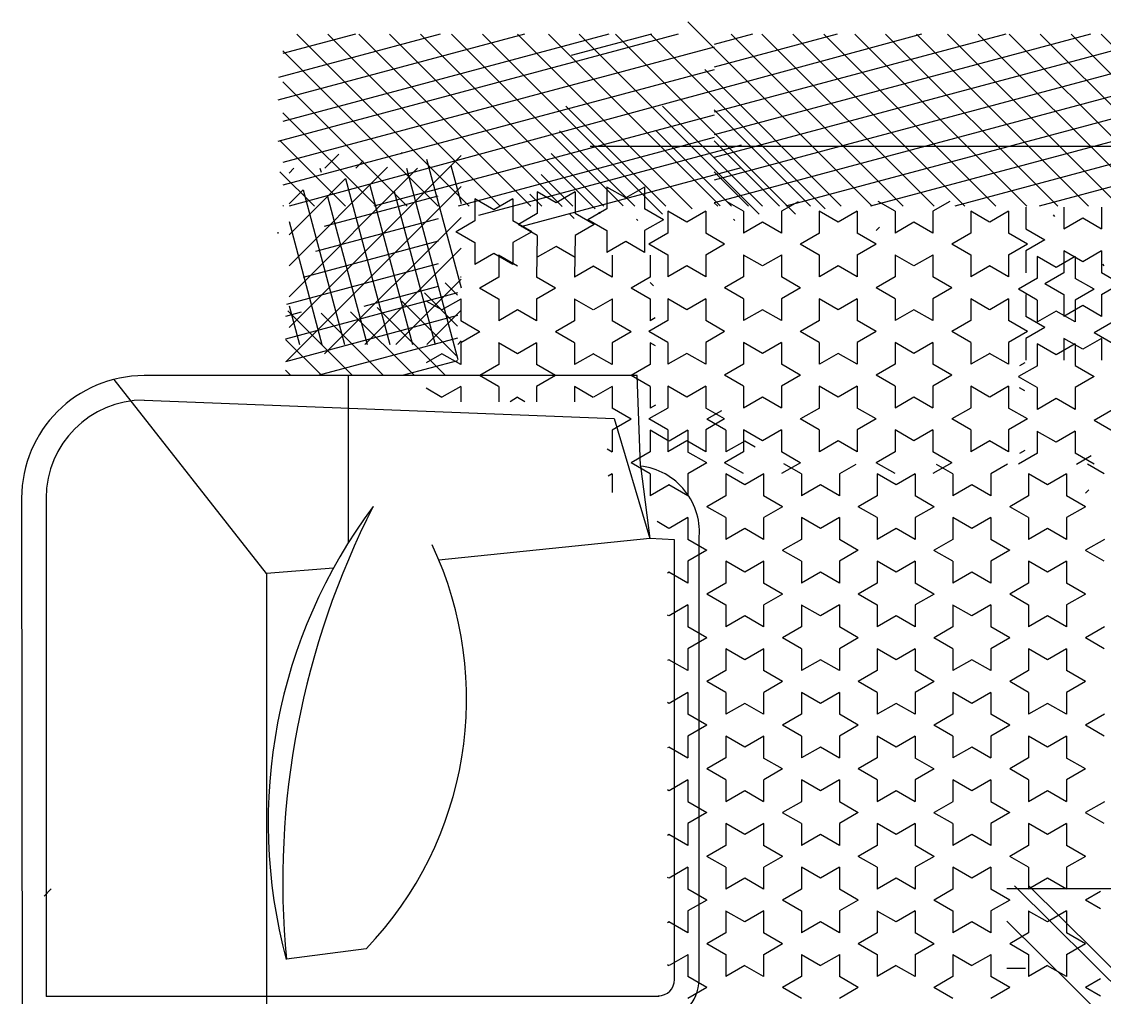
# Model space of a CAD drawing. Header units: inches. Extents: x 4.9 to 47.4, y 12.3 to 37.1.
# Drawn here: x 42.504 to 43.796, y 33.2 to 34.365 of the extents above; entities that cross this region are included whole.
import ezdxf

# ---------------------------------------------------------------- set-up
doc = ezdxf.new("R2010")
doc.units = ezdxf.units.IN
doc.header["$MEASUREMENT"] = 0
doc.layers.add('02', color=2, linetype='Continuous')

msp = doc.modelspace()

# ---------------------------------------------------------------- linework, layer by layer
at = {"layer": '02'}
for p, q in [((43.5193, 34.1445), (43.2991, 34.3647)), ((43.2878, 34.3499), (42.8101, 34.2219)), ((43.1042, 34.3499), (42.8101, 34.2711)), ((43.0035, 34.3499), (42.8107, 34.2982)), ((43.205, 34.3499), (42.816, 34.2457)), ((42.9027, 34.3499), (42.816, 34.3267)), ((43.5782, 34.3499), (42.8236, 34.1445)), ((43.0382, 34.1445), (42.8328, 34.3499)), ((43.0751, 34.1445), (42.8697, 34.3499)), ((43.112, 34.1445), (42.9066, 34.3499)), ((43.1494, 34.144), (42.9434, 34.3499)), ((43.1888, 34.1414), (42.9803, 34.3499)), ((43.2222, 34.145), (43.0172, 34.3499)), ((43.269, 34.1351), (43.0541, 34.3499)), ((43.3043, 34.1414), (43.0959, 34.3499)), ((43.3377, 34.145), (43.1328, 34.3499)), ((43.2559, 34.3499), (43.1599, 34.3242)), ((43.3845, 34.1351), (43.1697, 34.3499)), ((43.4278, 34.1351), (43.213, 34.3499)), ((43.4632, 34.1414), (43.2547, 34.3499)), ((43.4774, 34.3499), (43.3306, 34.3106)), ((43.3766, 34.3499), (43.3306, 34.3376)), ((43.8805, 34.3499), (43.3307, 34.2026)), ((43.7797, 34.3499), (43.3307, 34.2296)), ((43.6789, 34.3499), (43.3307, 34.2566)), ((44.0821, 34.3499), (43.3308, 34.1486)), ((43.9813, 34.3499), (43.3308, 34.1756)), ((43.5562, 34.1445), (43.3508, 34.3499)), ((43.5931, 34.1445), (43.3877, 34.3499)), ((43.63, 34.1445), (43.4246, 34.3499)), ((43.6669, 34.1445), (43.4615, 34.3499)), ((43.7038, 34.1445), (43.4984, 34.3499)), ((43.7407, 34.1445), (43.5353, 34.3499)), ((43.7776, 34.1445), (43.5722, 34.3499)), ((43.8144, 34.1445), (43.6091, 34.3499)), ((43.8513, 34.1445), (43.6459, 34.3499)), ((43.8882, 34.1445), (43.6828, 34.3499)), ((43.9667, 34.1029), (43.7197, 34.3499)), ((43.9958, 34.1107), (43.7566, 34.3499)), ((44.0319, 34.1107), (43.7927, 34.3499)), ((43.3305, 34.3343), (42.816, 34.1965)), ((44.1248, 34.3343), (43.4163, 34.1445)), ((43.0013, 34.1445), (42.816, 34.3298)), ((43.3305, 34.3073), (42.816, 34.1695)), ((43.4824, 34.1445), (43.3194, 34.3076)), ((44.1248, 34.3073), (43.5171, 34.1445)), ((42.9644, 34.1445), (42.816, 34.2929)), ((44.1248, 34.2803), (43.6179, 34.1445)), ((42.9275, 34.1445), (42.816, 34.256)), ((43.2728, 34.1445), (43.1535, 34.2638)), ((43.3883, 34.1445), (43.269, 34.2638)), ((43.4455, 34.1445), (43.3307, 34.2594)), ((43.3305, 34.2533), (42.9244, 34.1445)), ((44.1248, 34.2533), (43.7187, 34.1445)), ((43.2359, 34.1445), (43.1459, 34.2345)), ((43.3514, 34.1445), (43.2614, 34.2345)), ((42.8906, 34.1445), (42.8126, 34.2226)), ((43.3305, 34.2263), (43.0251, 34.1445)), ((43.363, 34.2172), (43.0494, 34.1332)), ((43.1827, 34.2163), (43.9048, 34.2163)), ((43.4087, 34.1445), (43.3307, 34.2225)), ((43.0287, 34.205), (42.8233, 33.9996)), ((42.8828, 34.2066), (42.8661, 34.19)), ((42.9584, 34.2085), (42.9569, 34.207)), ((43.199, 34.1445), (43.1361, 34.2074)), ((42.941, 34.191), (42.8233, 34.0734)), ((42.8292, 34.19), (42.8233, 34.1841)), ((42.9768, 34.19), (42.8233, 34.0365)), ((42.8602, 34.19), (42.8615, 34.1853)), ((42.9119, 34.1988), (42.903, 34.19)), ((42.9634, 34.19), (43.0246, 33.9616)), ((42.9875, 34.2007), (43.0287, 34.0471)), ((43.0166, 34.1929), (43.0287, 34.1479)), ((43.363, 34.1902), (43.0998, 34.1197)), ((42.8537, 34.1445), (42.8125, 34.1857)), ((42.8906, 34.1775), (42.8233, 34.1103)), ((42.8906, 34.1775), (42.9436, 33.9795)), ((43.1621, 34.1445), (43.1243, 34.1823)), ((43.3718, 34.1445), (43.3308, 34.1855)), ((43.0287, 34.1681), (42.8201, 33.9595)), ((42.8402, 34.164), (42.8233, 34.1472)), ((42.8402, 34.164), (42.8896, 33.9794)), ((42.9197, 34.1697), (42.9706, 33.9795)), ((43.2025, 34.1675), (43.2025, 34.1414)), ((43.2251, 34.1544), (43.2025, 34.1674)), ((43.2477, 34.1674), (43.2252, 34.1544)), ((43.2477, 34.1675), (43.2477, 34.1414)), ((43.001, 34.1566), (42.8653, 34.1202)), ((42.8693, 34.1562), (42.9166, 33.9795)), ((42.9488, 34.162), (42.9976, 33.9796)), ((43.0451, 34.1532), (43.0451, 34.1271)), ((43.0677, 34.1401), (43.0451, 34.1531)), ((43.0904, 34.1531), (43.0678, 34.1401)), ((43.0903, 34.1532), (43.0903, 34.1271)), ((43.1252, 34.1445), (43.1107, 34.159)), ((43.1195, 34.1618), (43.1195, 34.1357)), ((43.1421, 34.1486), (43.1195, 34.1617)), ((43.1648, 34.1617), (43.1422, 34.1487)), ((43.1647, 34.1618), (43.1647, 34.1357)), ((42.8168, 34.1445), (42.816, 34.1453)), ((43.2026, 34.1413), (43.18, 34.1283)), ((43.2703, 34.1283), (43.2477, 34.1413)), ((43.2754, 34.1385), (43.2754, 34.1124)), ((43.298, 34.1253), (43.2754, 34.1384)), ((43.3206, 34.1384), (43.298, 34.1253)), ((43.3206, 34.1385), (43.3206, 34.1124)), ((43.3349, 34.1445), (43.3308, 34.1486)), ((43.3657, 34.1384), (43.3461, 34.1497)), ((43.3658, 34.1385), (43.3658, 34.1124)), ((43.4109, 34.1385), (43.4109, 34.1124)), ((43.4308, 34.1498), (43.411, 34.1384)), ((43.4561, 34.1385), (43.4561, 34.1124)), ((43.4787, 34.1253), (43.4561, 34.1384)), ((43.5014, 34.1384), (43.4788, 34.1253)), ((43.5013, 34.1385), (43.5013, 34.1124)), ((43.5465, 34.1384), (43.5264, 34.15)), ((43.5465, 34.1385), (43.5465, 34.1124)), ((43.612, 34.1501), (43.5917, 34.1384)), ((43.5917, 34.1385), (43.5917, 34.1124)), ((43.6368, 34.1385), (43.6368, 34.1124)), ((43.6594, 34.1253), (43.6368, 34.1384)), ((43.6821, 34.1384), (43.6595, 34.1253)), ((43.682, 34.1385), (43.682, 34.1124)), ((43.7027, 34.1433), (43.7027, 34.1173)), ((43.7479, 34.1433), (43.7479, 34.1173)), ((43.7931, 34.1433), (43.7931, 34.1173)), ((42.8233, 34.1262), (42.8626, 33.9794)), ((43.0011, 34.1296), (42.8549, 34.0904)), ((43.0287, 34.1312), (42.8657, 33.9682)), ((43.0452, 34.127), (43.0226, 34.114)), ((43.1129, 34.114), (43.0903, 34.127)), ((43.1196, 34.1356), (43.097, 34.1226)), ((43.1634, 34.13), (43.1586, 34.1348)), ((43.1873, 34.1226), (43.1647, 34.1356)), ((43.2025, 34.1152), (43.1799, 34.1283)), ((43.1946, 34.1357), (43.1931, 34.1372)), ((43.2397, 34.1274), (43.238, 34.1291)), ((43.2703, 34.1283), (43.2477, 34.1153)), ((43.3553, 34.1274), (43.3536, 34.1291)), ((43.3884, 34.1253), (43.3658, 34.1123)), ((43.4109, 34.1123), (43.3883, 34.1253)), ((43.5691, 34.1253), (43.5465, 34.1123)), ((43.5916, 34.1123), (43.569, 34.1253)), ((43.7374, 34.1323), (43.7357, 34.134)), ((43.7706, 34.1302), (43.748, 34.1172)), ((43.7931, 34.1172), (43.7705, 34.1302)), ((42.8101, 34.1135), (42.8101, 34.1121)), ((43.0451, 34.1009), (43.0225, 34.114)), ((43.1129, 34.114), (43.0904, 34.101)), ((43.1195, 34.1095), (43.0969, 34.1226)), ((43.1873, 34.1226), (43.1648, 34.1095)), ((43.2025, 34.1153), (43.2025, 34.0892)), ((43.2477, 34.1153), (43.2477, 34.0892)), ((43.2755, 34.1123), (43.2529, 34.0993)), ((43.3431, 34.0992), (43.3206, 34.1123)), ((43.4562, 34.1123), (43.4336, 34.0993)), ((43.5239, 34.0992), (43.5013, 34.1123)), ((43.528, 34.1194), (43.5241, 34.1155)), ((43.6369, 34.1123), (43.6143, 34.0993)), ((43.7046, 34.0992), (43.682, 34.1123)), ((43.7253, 34.1041), (43.7027, 34.1172)), ((43.0011, 34.1026), (42.8403, 34.0595)), ((43.0451, 34.101), (43.0451, 34.0749)), ((43.0903, 34.101), (43.0903, 34.0749)), ((43.1195, 34.1096), (43.1186, 34.0599)), ((43.1647, 34.1096), (43.1638, 34.0599)), ((43.2252, 34.1022), (43.2026, 34.0892)), ((43.2477, 34.0892), (43.2251, 34.1022)), ((43.2754, 34.0862), (43.2528, 34.0992)), ((43.3432, 34.0993), (43.3206, 34.0862)), ((43.4561, 34.0862), (43.4335, 34.0992)), ((43.524, 34.0993), (43.5014, 34.0862)), ((43.6368, 34.0862), (43.6142, 34.0992)), ((43.7047, 34.0993), (43.6821, 34.0862)), ((43.7254, 34.1042), (43.7028, 34.0911)), ((43.0287, 34.0943), (42.9138, 33.9795)), ((43.0678, 34.0879), (43.0452, 34.0749)), ((43.0903, 34.0749), (43.0677, 34.0879)), ((43.096, 34.0729), (43.0734, 34.0859)), ((43.0735, 34.086), (43.0735, 34.0599)), ((43.1422, 34.0965), (43.1196, 34.0835)), ((43.1647, 34.0834), (43.1421, 34.0965)), ((43.209, 34.086), (43.209, 34.0599)), ((43.2542, 34.086), (43.2542, 34.0599)), ((43.2754, 34.0863), (43.2754, 34.0602)), ((43.3206, 34.0863), (43.3206, 34.0602)), ((43.3883, 34.0732), (43.3657, 34.0862)), ((43.3658, 34.0863), (43.3658, 34.0602)), ((43.411, 34.0862), (43.3884, 34.0732)), ((43.4109, 34.0863), (43.4109, 34.0602)), ((43.4561, 34.0863), (43.4561, 34.0602)), ((43.5013, 34.0863), (43.5013, 34.0602)), ((43.5465, 34.0863), (43.5465, 34.0602)), ((43.569, 34.0732), (43.5465, 34.0862)), ((43.5917, 34.0862), (43.5691, 34.0732)), ((43.5917, 34.0863), (43.5917, 34.0602)), ((43.6368, 34.0863), (43.6368, 34.0602)), ((43.682, 34.0863), (43.682, 34.0602)), ((43.7027, 34.0912), (43.7027, 34.0651)), ((43.7479, 34.0912), (43.7479, 34.0651)), ((43.7705, 34.0781), (43.7479, 34.0911)), ((43.7931, 34.0911), (43.7706, 34.0781)), ((43.7931, 34.0912), (43.7931, 34.0651)), ((43.0012, 34.0756), (42.8201, 34.027)), ((43.298, 34.0732), (43.2755, 34.0601)), ((43.3206, 34.0601), (43.298, 34.0732)), ((43.4788, 34.0732), (43.4562, 34.0601)), ((43.5013, 34.0601), (43.4787, 34.0732)), ((43.6595, 34.0732), (43.6369, 34.0601)), ((43.682, 34.0601), (43.6594, 34.0732)), ((43.7163, 34.0846), (43.7163, 34.0585)), ((43.7389, 34.0715), (43.7163, 34.0845)), ((43.7616, 34.0845), (43.739, 34.0715)), ((43.7615, 34.0846), (43.7615, 34.0585)), ((43.7962, 34.0735), (43.7945, 34.0752)), ((43.0283, 34.0602), (43.0283, 34.0599)), ((43.1865, 34.0729), (43.1639, 34.0598)), ((43.209, 34.0598), (43.1864, 34.0729)), ((43.3658, 34.0601), (43.3432, 34.0471)), ((43.4335, 34.0471), (43.4109, 34.0601)), ((43.5465, 34.0601), (43.524, 34.0471)), ((43.6142, 34.0471), (43.5916, 34.0601)), ((43.748, 34.065), (43.7254, 34.052)), ((43.8157, 34.052), (43.7931, 34.065)), ((43.0012, 34.0486), (42.9126, 34.0248)), ((43.0287, 34.0575), (42.9508, 33.9795)), ((43.0244, 34.0384), (43.0098, 34.053)), ((43.0283, 34.0598), (43.028, 34.0599)), ((43.0735, 34.0598), (43.0509, 34.0468)), ((43.1412, 34.0468), (43.1186, 34.0598)), ((43.2542, 34.0598), (43.2317, 34.0468)), ((43.2582, 34.0496), (43.2542, 34.0536)), ((43.4336, 34.0471), (43.411, 34.0341)), ((43.6143, 34.0471), (43.5917, 34.0341)), ((43.7164, 34.0585), (43.6938, 34.0454)), ((43.7479, 34.0389), (43.7253, 34.052)), ((43.7841, 34.0454), (43.7615, 34.0584)), ((43.8157, 34.052), (43.7931, 34.0389)), ((43.0244, 34.041), (42.819, 33.9859)), ((43.0244, 34.0015), (42.9848, 34.0411)), ((43.0734, 34.0337), (43.0508, 34.0468)), ((43.1413, 34.0468), (43.1187, 34.0337)), ((43.2542, 34.0337), (43.2316, 34.0468)), ((43.3657, 34.034), (43.3431, 34.0471)), ((43.5465, 34.034), (43.5239, 34.0471)), ((43.7163, 34.0323), (43.6937, 34.0454)), ((43.7027, 34.039), (43.7027, 34.0129)), ((43.7479, 34.039), (43.7479, 34.0129)), ((43.7842, 34.0454), (43.7616, 34.0324)), ((43.7931, 34.039), (43.7931, 34.0129)), ((42.8233, 34.0254), (42.8357, 33.9794)), ((43.0099, 33.9423), (42.9286, 34.0235)), ((43.0244, 33.9646), (42.9578, 34.0312)), ((43.0057, 34.0207), (42.9879, 34.0309)), ((43.0283, 34.0337), (43.0057, 34.0207)), ((43.0283, 34.0338), (43.0283, 34.0077)), ((43.0735, 34.0338), (43.0735, 34.0077)), ((43.1186, 34.0338), (43.1186, 34.0077)), ((43.1638, 34.0338), (43.1638, 34.0077)), ((43.1864, 34.0207), (43.1638, 34.0337)), ((43.2091, 34.0337), (43.1865, 34.0207)), ((43.209, 34.0338), (43.209, 34.0077)), ((43.2542, 34.0338), (43.2542, 34.0077)), ((43.2754, 34.0341), (43.2754, 34.008)), ((43.298, 34.021), (43.2754, 34.034)), ((43.3206, 34.0341), (43.298, 34.021)), ((43.3206, 34.0341), (43.3206, 34.008)), ((43.3658, 34.0341), (43.3658, 34.008)), ((43.4109, 34.0341), (43.4109, 34.008)), ((43.4561, 34.0341), (43.4561, 34.008)), ((43.4787, 34.021), (43.4561, 34.034)), ((43.5014, 34.0341), (43.4788, 34.021)), ((43.5013, 34.0341), (43.5013, 34.008)), ((43.5465, 34.0341), (43.5465, 34.008)), ((43.5917, 34.0341), (43.5917, 34.008)), ((43.6368, 34.0341), (43.6368, 34.008)), ((43.6594, 34.021), (43.6368, 34.034)), ((43.6821, 34.0341), (43.6595, 34.021)), ((43.682, 34.0341), (43.682, 34.008)), ((43.7163, 34.0324), (43.7163, 34.0063)), ((43.7706, 34.0259), (43.748, 34.0129)), ((43.7615, 34.0324), (43.7615, 34.0063)), ((43.7931, 34.0128), (43.7705, 34.0259)), ((42.8378, 34.018), (42.819, 34.0129)), ((43.0244, 34.014), (42.819, 33.9589)), ((42.8992, 33.9423), (42.8217, 34.0198)), ((42.9361, 33.9423), (42.8616, 34.0168)), ((42.973, 33.9423), (42.8968, 34.0185)), ((43.0287, 34.0206), (42.9877, 33.9796)), ((43.0961, 34.0207), (43.0735, 34.0077)), ((43.1186, 34.0076), (43.096, 34.0207)), ((43.2604, 34.0112), (43.2542, 34.0077)), ((43.3884, 34.021), (43.3658, 34.008)), ((43.4109, 34.0079), (43.3883, 34.021)), ((43.5691, 34.021), (43.5465, 34.008)), ((43.5916, 34.0079), (43.569, 34.021)), ((43.7253, 33.9998), (43.7027, 34.0128)), ((43.739, 34.0193), (43.7164, 34.0063)), ((43.7615, 34.0063), (43.7389, 34.0193)), ((43.0508, 33.9946), (43.0283, 34.0076)), ((43.1639, 34.0077), (43.1413, 33.9946)), ((43.2316, 33.9946), (43.209, 34.0076)), ((43.2755, 34.008), (43.2529, 33.9949)), ((43.3431, 33.9949), (43.3206, 34.0079)), ((43.4562, 34.008), (43.4336, 33.9949)), ((43.5239, 33.9949), (43.5013, 34.0079)), ((43.6369, 34.008), (43.6143, 33.9949)), ((43.7046, 33.9949), (43.682, 34.0079)), ((43.7254, 33.9998), (43.7028, 33.9868)), ((43.8068, 34.0063), (43.7842, 33.9932)), ((42.8623, 33.9423), (42.819, 33.9856)), ((43.0244, 33.987), (42.8577, 33.9423)), ((43.0287, 33.9837), (43.0246, 33.9796)), ((43.0509, 33.9946), (43.0283, 33.9816)), ((43.1638, 33.9816), (43.1412, 33.9946)), ((43.2317, 33.9946), (43.2091, 33.9816)), ((43.2754, 33.9819), (43.2528, 33.9949)), ((43.3432, 33.9949), (43.3206, 33.9819)), ((43.4561, 33.9819), (43.4335, 33.9949)), ((43.524, 33.9949), (43.5014, 33.9819)), ((43.6368, 33.9819), (43.6142, 33.9949)), ((43.7047, 33.9949), (43.6821, 33.9819)), ((43.7027, 33.9868), (43.7027, 33.9608)), ((43.7705, 33.9737), (43.7479, 33.9868)), ((43.7479, 33.9868), (43.7479, 33.9608)), ((43.7931, 33.9868), (43.7706, 33.9737)), ((43.8067, 33.9802), (43.7841, 33.9932)), ((43.7931, 33.9868), (43.7931, 33.9608)), ((43.0283, 33.9816), (43.0283, 33.9556)), ((43.096, 33.9685), (43.0734, 33.9816)), ((43.0735, 33.9816), (43.0735, 33.9556)), ((43.1187, 33.9816), (43.0961, 33.9685)), ((43.1186, 33.9816), (43.1186, 33.9556)), ((43.1638, 33.9816), (43.1638, 33.9556)), ((43.209, 33.9816), (43.209, 33.9556)), ((43.2542, 33.9816), (43.2542, 33.9556)), ((43.2605, 33.9779), (43.2542, 33.9816)), ((43.2754, 33.9819), (43.2754, 33.9559)), ((43.3206, 33.9819), (43.3206, 33.9559)), ((43.3883, 33.9688), (43.3657, 33.9819)), ((43.3658, 33.9819), (43.3658, 33.9559)), ((43.411, 33.9819), (43.3884, 33.9688)), ((43.4109, 33.9819), (43.4109, 33.9559)), ((43.4561, 33.9819), (43.4561, 33.9559)), ((43.5013, 33.9819), (43.5013, 33.9559)), ((43.569, 33.9688), (43.5465, 33.9819)), ((43.5465, 33.9819), (43.5465, 33.9559)), ((43.5917, 33.9819), (43.5691, 33.9688)), ((43.5917, 33.9819), (43.5917, 33.9559)), ((43.6368, 33.9819), (43.6368, 33.9559)), ((43.682, 33.9819), (43.682, 33.9559)), ((43.7163, 33.9803), (43.7163, 33.9542)), ((43.7389, 33.9671), (43.7163, 33.9802)), ((43.7616, 33.9802), (43.739, 33.9672)), ((43.7615, 33.9803), (43.7615, 33.9542)), ((43.0244, 33.96), (42.9585, 33.9423)), ((43.0057, 33.9685), (42.9868, 33.9576)), ((43.0283, 33.9555), (43.0057, 33.9685)), ((43.1865, 33.9685), (43.1639, 33.9555)), ((43.209, 33.9555), (43.1864, 33.9685)), ((43.298, 33.9688), (43.2755, 33.9558)), ((43.3206, 33.9558), (43.298, 33.9688)), ((43.4788, 33.9688), (43.4562, 33.9558)), ((43.5013, 33.9558), (43.4787, 33.9688)), ((43.6595, 33.9688), (43.6369, 33.9558)), ((43.682, 33.9558), (43.6594, 33.9688)), ((43.7014, 33.9574), (43.6952, 33.9538)), ((42.8254, 33.9423), (42.819, 33.9487)), ((43.0735, 33.9555), (43.0509, 33.9424)), ((43.1412, 33.9424), (43.1186, 33.9555)), ((43.2542, 33.9555), (43.2317, 33.9424)), ((43.3658, 33.9558), (43.3432, 33.9428)), ((43.4335, 33.9427), (43.4109, 33.9558)), ((43.5465, 33.9558), (43.524, 33.9428)), ((43.6142, 33.9427), (43.5916, 33.9558)), ((43.7164, 33.9541), (43.6938, 33.9411)), ((43.7841, 33.941), (43.7615, 33.9541)), ((42.7964, 33.7062), (42.6145, 33.9378)), ((43.2386, 33.9423), (42.6503, 33.9423)), ((42.8938, 33.9423), (42.8938, 33.7422)), ((43.0734, 33.9294), (43.0508, 33.9424)), ((43.1413, 33.9424), (43.1187, 33.9294)), ((43.2542, 33.9294), (43.2316, 33.9424)), ((43.2426, 33.8345), (43.2386, 33.9423)), ((43.3657, 33.9297), (43.3431, 33.9427)), ((43.4336, 33.9428), (43.411, 33.9297)), ((43.5465, 33.9297), (43.5239, 33.9427)), ((43.6143, 33.9428), (43.5917, 33.9297)), ((43.7163, 33.928), (43.6937, 33.941)), ((43.7842, 33.9411), (43.7616, 33.928)), ((43.0057, 33.9163), (42.9868, 33.9272)), ((43.0283, 33.9294), (43.0057, 33.9164)), ((43.0283, 33.9295), (43.0283, 33.9112)), ((43.0735, 33.9295), (43.0735, 33.9112)), ((43.1186, 33.9295), (43.1186, 33.9112)), ((43.1638, 33.9295), (43.1638, 33.9112)), ((43.1864, 33.9163), (43.1638, 33.9294)), ((43.2091, 33.9294), (43.1865, 33.9164)), ((43.209, 33.9295), (43.209, 33.9034)), ((43.2542, 33.9295), (43.2542, 33.9034)), ((43.2754, 33.9298), (43.2754, 33.9037)), ((43.298, 33.9166), (43.2754, 33.9297)), ((43.3206, 33.9297), (43.298, 33.9167)), ((43.3206, 33.9298), (43.3206, 33.9037)), ((43.3658, 33.9298), (43.3658, 33.9037)), ((43.4109, 33.9298), (43.4109, 33.9037)), ((43.4561, 33.9298), (43.4561, 33.9037)), ((43.4787, 33.9166), (43.4561, 33.9297)), ((43.5014, 33.9297), (43.4788, 33.9167)), ((43.5013, 33.9298), (43.5013, 33.9037)), ((43.5465, 33.9298), (43.5465, 33.9037)), ((43.5917, 33.9298), (43.5917, 33.9037)), ((43.6368, 33.9298), (43.6368, 33.9037)), ((43.6594, 33.9166), (43.6368, 33.9297)), ((43.6821, 33.9297), (43.6595, 33.9167)), ((43.682, 33.9298), (43.682, 33.9037)), ((43.7014, 33.9241), (43.6951, 33.9277)), ((43.7163, 33.9281), (43.7163, 33.902)), ((43.7615, 33.9281), (43.7615, 33.902)), ((42.6503, 33.9131), (43.2112, 33.891)), ((43.0961, 33.9164), (43.0872, 33.9112)), ((43.1049, 33.9112), (43.096, 33.9163)), ((43.2606, 33.907), (43.2542, 33.9033)), ((43.3884, 33.9167), (43.3658, 33.9036)), ((43.4109, 33.9036), (43.3883, 33.9166)), ((43.5691, 33.9167), (43.5465, 33.9036)), ((43.5916, 33.9036), (43.569, 33.9166)), ((43.739, 33.915), (43.7164, 33.9019)), ((43.7615, 33.9019), (43.7389, 33.915)), ((43.2316, 33.8903), (43.209, 33.9033)), ((43.2755, 33.9036), (43.2529, 33.8906)), ((43.3431, 33.8906), (43.3206, 33.9036)), ((43.3396, 33.9004), (43.322, 33.8903)), ((43.4562, 33.9036), (43.4336, 33.8906)), ((43.5239, 33.8906), (43.5013, 33.9036)), ((43.6369, 33.9036), (43.6143, 33.8906)), ((43.7046, 33.8906), (43.682, 33.9036)), ((43.8068, 33.9019), (43.7842, 33.8889)), ((43.2317, 33.8903), (43.2091, 33.8772)), ((43.2112, 33.891), (43.2537, 33.7479)), ((43.2754, 33.8775), (43.2528, 33.8906)), ((43.3432, 33.8906), (43.3206, 33.8775)), ((43.3445, 33.8772), (43.3219, 33.8903)), ((43.4561, 33.8775), (43.4335, 33.8906)), ((43.524, 33.8906), (43.5014, 33.8775)), ((43.6368, 33.8775), (43.6142, 33.8906)), ((43.7047, 33.8906), (43.6821, 33.8775)), ((43.8067, 33.8758), (43.7841, 33.8889)), ((43.209, 33.8773), (43.209, 33.8512)), ((43.2542, 33.8773), (43.2542, 33.8512)), ((43.2767, 33.8642), (43.2542, 33.8772)), ((43.2754, 33.8776), (43.2754, 33.8515)), ((43.2994, 33.8772), (43.2768, 33.8642)), ((43.2994, 33.8773), (43.2994, 33.8512)), ((43.3206, 33.8776), (43.3206, 33.8515)), ((43.3445, 33.8773), (43.3445, 33.8512)), ((43.3883, 33.8645), (43.3657, 33.8775)), ((43.3658, 33.8776), (43.3658, 33.8515)), ((43.411, 33.8775), (43.3884, 33.8645)), ((43.4109, 33.8776), (43.4109, 33.8515)), ((43.4561, 33.8776), (43.4561, 33.8515)), ((43.5013, 33.8776), (43.5013, 33.8515)), ((43.5465, 33.8776), (43.5465, 33.8515)), ((43.569, 33.8645), (43.5465, 33.8775)), ((43.5917, 33.8775), (43.5691, 33.8645)), ((43.5917, 33.8776), (43.5917, 33.8515)), ((43.6368, 33.8776), (43.6368, 33.8515)), ((43.682, 33.8776), (43.682, 33.8515)), ((43.7163, 33.8759), (43.7163, 33.8498)), ((43.7389, 33.8628), (43.7163, 33.8758)), ((43.7616, 33.8759), (43.739, 33.8628)), ((43.7615, 33.8759), (43.7615, 33.8498)), ((43.209, 33.8511), (43.2031, 33.8545)), ((43.298, 33.8645), (43.2755, 33.8515)), ((43.3206, 33.8514), (43.298, 33.8645)), ((43.3672, 33.8642), (43.3446, 33.8512)), ((43.3797, 33.8569), (43.3671, 33.8642)), ((43.4788, 33.8645), (43.4562, 33.8515)), ((43.5013, 33.8514), (43.4787, 33.8645)), ((43.6595, 33.8645), (43.6369, 33.8515)), ((43.682, 33.8514), (43.6594, 33.8645)), ((43.2542, 33.8512), (43.2317, 33.8381)), ((43.3219, 33.8381), (43.2993, 33.8511)), ((43.3658, 33.8515), (43.3432, 33.8384)), ((43.4335, 33.8384), (43.4109, 33.8514)), ((43.5465, 33.8515), (43.524, 33.8384)), ((43.6142, 33.8384), (43.5916, 33.8514)), ((43.7164, 33.8498), (43.6938, 33.8367)), ((43.7015, 33.8531), (43.6952, 33.8495)), ((43.7841, 33.8367), (43.7615, 33.8498)), ((43.7805, 33.8466), (43.7629, 33.8364)), ((43.2542, 33.825), (43.2316, 33.8381)), ((43.2426, 33.8345), (43.2537, 33.7479)), ((43.322, 33.8381), (43.2994, 33.8251)), ((43.3657, 33.8253), (43.3431, 33.8384)), ((43.4336, 33.8384), (43.411, 33.8254)), ((43.4349, 33.825), (43.414, 33.8371)), ((43.4996, 33.8363), (43.4801, 33.8251)), ((43.5465, 33.8253), (43.5239, 33.8384)), ((43.6143, 33.8384), (43.5917, 33.8254)), ((43.6156, 33.825), (43.5959, 33.8364)), ((43.6807, 33.8365), (43.6609, 33.8251)), ((43.7963, 33.825), (43.7762, 33.8366)), ((43.2091, 33.8251), (43.2043, 33.8223)), ((43.209, 33.8251), (43.209, 33.8029)), ((43.2542, 33.8251), (43.2542, 33.799)), ((43.2994, 33.8251), (43.2994, 33.799)), ((43.3445, 33.8251), (43.3445, 33.799)), ((43.3671, 33.812), (43.3445, 33.825)), ((43.3898, 33.8251), (43.3672, 33.812)), ((43.3897, 33.8251), (43.3897, 33.799)), ((43.4349, 33.8251), (43.4349, 33.799)), ((43.4801, 33.8251), (43.4801, 33.799)), ((43.5478, 33.812), (43.5252, 33.825)), ((43.5253, 33.8251), (43.5253, 33.799)), ((43.5705, 33.8251), (43.5479, 33.812)), ((43.5704, 33.8251), (43.5704, 33.799)), ((43.6156, 33.8251), (43.6156, 33.799)), ((43.6608, 33.8251), (43.6608, 33.799)), ((43.706, 33.8251), (43.706, 33.799)), ((43.7286, 33.812), (43.706, 33.825)), ((43.7512, 33.8251), (43.7286, 33.812)), ((43.7512, 33.8251), (43.7512, 33.799)), ((43.2768, 33.812), (43.2542, 33.799)), ((43.2993, 33.799), (43.2767, 33.812)), ((43.4576, 33.812), (43.435, 33.799)), ((43.4801, 33.799), (43.4575, 33.812)), ((43.6383, 33.812), (43.6157, 33.799)), ((43.6608, 33.799), (43.6382, 33.812)), ((43.7779, 33.806), (43.774, 33.8022)), ((42.5042, 33.7962), (42.5052, 32.5879)), ((42.5334, 33.7962), (42.5334, 33.2015)), ((43.3446, 33.799), (43.322, 33.7859)), ((43.4123, 33.7859), (43.3897, 33.799)), ((43.5253, 33.799), (43.5027, 33.7859)), ((43.593, 33.7859), (43.5704, 33.799)), ((43.706, 33.799), (43.6835, 33.7859)), ((43.7737, 33.7859), (43.7511, 33.799)), ((43.3445, 33.7729), (43.3219, 33.7859)), ((43.4124, 33.7859), (43.3898, 33.7729)), ((43.5252, 33.7729), (43.5026, 33.7859)), ((43.5931, 33.7859), (43.5705, 33.7729)), ((43.706, 33.7729), (43.6834, 33.7859)), ((43.7738, 33.7859), (43.7512, 33.7729)), ((43.2767, 33.7598), (43.2625, 33.7681)), ((43.2994, 33.7729), (43.2768, 33.7599)), ((43.2994, 33.773), (43.2994, 33.7469)), ((43.3445, 33.773), (43.3445, 33.7469)), ((43.3897, 33.773), (43.3897, 33.7469)), ((43.4349, 33.773), (43.4349, 33.7469)), ((43.4575, 33.7598), (43.4349, 33.7729)), ((43.4801, 33.7729), (43.4576, 33.7599)), ((43.4801, 33.773), (43.4801, 33.7469)), ((43.5253, 33.773), (43.5253, 33.7469)), ((43.5704, 33.773), (43.5704, 33.7469)), ((43.6156, 33.773), (43.6156, 33.7469)), ((43.6382, 33.7598), (43.6156, 33.7729)), ((43.6609, 33.7729), (43.6383, 33.7599)), ((43.6608, 33.773), (43.6608, 33.7469)), ((43.706, 33.773), (43.706, 33.7469)), ((43.7512, 33.773), (43.7512, 33.7469)), ((43.3672, 33.7599), (43.3446, 33.7468)), ((43.3897, 33.7468), (43.3671, 33.7598)), ((43.5479, 33.7599), (43.5253, 33.7468)), ((43.5704, 33.7468), (43.5478, 33.7598)), ((43.7286, 33.7599), (43.706, 33.7468)), ((43.7511, 33.7468), (43.7286, 33.7598)), ((43.2537, 33.7479), (43.0021, 33.7222)), ((43.2834, 33.7464), (43.2537, 33.7479)), ((43.2834, 33.2215), (43.2834, 33.7464)), ((43.3219, 33.7337), (43.2993, 33.7468)), ((43.3126, 33.2215), (43.3126, 33.7464)), ((43.435, 33.7468), (43.4124, 33.7338)), ((43.5026, 33.7337), (43.4801, 33.7468)), ((43.6157, 33.7468), (43.5931, 33.7338)), ((43.6834, 33.7337), (43.6608, 33.7468)), ((43.7964, 33.7468), (43.7738, 33.7338)), ((43.322, 33.7338), (43.2994, 33.7207)), ((43.4349, 33.7207), (43.4123, 33.7337)), ((43.5027, 33.7338), (43.4801, 33.7207)), ((43.6156, 33.7207), (43.593, 33.7337)), ((43.6835, 33.7338), (43.6609, 33.7207)), ((43.7963, 33.7207), (43.7737, 33.7337)), ((42.8764, 33.7124), (42.7964, 33.7062)), ((43.2994, 33.7208), (43.2994, 33.6947)), ((43.3445, 33.7208), (43.3445, 33.6947)), ((43.3671, 33.7077), (43.3445, 33.7207)), ((43.3898, 33.7207), (43.3672, 33.7077)), ((43.3897, 33.7208), (43.3897, 33.6947)), ((43.4349, 33.7208), (43.4349, 33.6947)), ((43.4801, 33.7208), (43.4801, 33.6947)), ((43.5478, 33.7077), (43.5252, 33.7207)), ((43.5253, 33.7208), (43.5253, 33.6947)), ((43.5705, 33.7207), (43.5479, 33.7077)), ((43.5704, 33.7208), (43.5704, 33.6947)), ((43.6156, 33.7208), (43.6156, 33.6947)), ((43.6608, 33.7208), (43.6608, 33.6947)), ((43.706, 33.7208), (43.706, 33.6947)), ((43.7286, 33.7077), (43.706, 33.7207)), ((43.7512, 33.7207), (43.7286, 33.7077)), ((43.7512, 33.7208), (43.7512, 33.6947)), ((42.7964, 33.7062), (42.7964, 33.1728)), ((43.2768, 33.7077), (43.275, 33.7066)), ((43.2993, 33.6946), (43.2767, 33.7077)), ((43.4576, 33.7077), (43.435, 33.6946)), ((43.4801, 33.6946), (43.4575, 33.7077)), ((43.6383, 33.7077), (43.6157, 33.6946)), ((43.6608, 33.6946), (43.6382, 33.7077)), ((43.3446, 33.6946), (43.322, 33.6816)), ((43.4123, 33.6816), (43.3897, 33.6946)), ((43.5253, 33.6946), (43.5027, 33.6816)), ((43.593, 33.6816), (43.5704, 33.6946)), ((43.706, 33.6946), (43.6835, 33.6816)), ((43.7737, 33.6816), (43.7511, 33.6946)), ((43.3445, 33.6685), (43.3219, 33.6816)), ((43.4124, 33.6816), (43.3898, 33.6686)), ((43.5252, 33.6685), (43.5026, 33.6816)), ((43.5931, 33.6816), (43.5705, 33.6686)), ((43.706, 33.6685), (43.6834, 33.6816)), ((43.7738, 33.6816), (43.7512, 33.6686)), ((43.2994, 33.6686), (43.2768, 33.6555)), ((43.2994, 33.6686), (43.2994, 33.6425)), ((43.3445, 33.6686), (43.3445, 33.6425)), ((43.3897, 33.6686), (43.3897, 33.6425)), ((43.4349, 33.6686), (43.4349, 33.6425)), ((43.4575, 33.6555), (43.4349, 33.6685)), ((43.4801, 33.6686), (43.4576, 33.6555)), ((43.4801, 33.6686), (43.4801, 33.6425)), ((43.5253, 33.6686), (43.5253, 33.6425)), ((43.5704, 33.6686), (43.5704, 33.6425)), ((43.6156, 33.6686), (43.6156, 33.6425)), ((43.6382, 33.6555), (43.6156, 33.6685)), ((43.6609, 33.6686), (43.6383, 33.6555)), ((43.6608, 33.6686), (43.6608, 33.6425)), ((43.706, 33.6686), (43.706, 33.6425)), ((43.7512, 33.6686), (43.7512, 33.6425)), ((43.2767, 33.6555), (43.275, 33.6565)), ((43.3672, 33.6555), (43.3446, 33.6425)), ((43.3897, 33.6424), (43.3671, 33.6555)), ((43.5479, 33.6555), (43.5253, 33.6425)), ((43.5704, 33.6424), (43.5478, 33.6555)), ((43.7286, 33.6555), (43.706, 33.6425)), ((43.7511, 33.6424), (43.7286, 33.6555)), ((43.3219, 33.6294), (43.2993, 33.6424)), ((43.435, 33.6425), (43.4124, 33.6294)), ((43.5026, 33.6294), (43.4801, 33.6424)), ((43.6157, 33.6425), (43.5931, 33.6294)), ((43.6834, 33.6294), (43.6608, 33.6424)), ((43.7964, 33.6425), (43.7738, 33.6294)), ((43.322, 33.6294), (43.2994, 33.6164)), ((43.4349, 33.6164), (43.4123, 33.6294)), ((43.5027, 33.6294), (43.4801, 33.6164)), ((43.6156, 33.6164), (43.593, 33.6294)), ((43.6835, 33.6294), (43.6609, 33.6164)), ((43.7963, 33.6164), (43.7737, 33.6294)), ((43.2994, 33.6164), (43.2994, 33.5904)), ((43.3445, 33.6164), (43.3445, 33.5904)), ((43.3671, 33.6033), (43.3445, 33.6164)), ((43.3898, 33.6164), (43.3672, 33.6033)), ((43.3897, 33.6164), (43.3897, 33.5904)), ((43.4349, 33.6164), (43.4349, 33.5904)), ((43.4801, 33.6164), (43.4801, 33.5904)), ((43.5478, 33.6033), (43.5252, 33.6164)), ((43.5253, 33.6164), (43.5253, 33.5904)), ((43.5705, 33.6164), (43.5479, 33.6033)), ((43.5704, 33.6164), (43.5704, 33.5904)), ((43.6156, 33.6164), (43.6156, 33.5904)), ((43.6608, 33.6164), (43.6608, 33.5904)), ((43.706, 33.6164), (43.706, 33.5904)), ((43.7286, 33.6033), (43.706, 33.6164)), ((43.7512, 33.6164), (43.7286, 33.6033)), ((43.7512, 33.6164), (43.7512, 33.5904)), ((43.2768, 33.6033), (43.275, 33.6023)), ((43.2993, 33.5903), (43.2767, 33.6033)), ((43.4576, 33.6033), (43.435, 33.5903)), ((43.4801, 33.5903), (43.4575, 33.6033)), ((43.6383, 33.6033), (43.6157, 33.5903)), ((43.6608, 33.5903), (43.6382, 33.6033)), ((43.3446, 33.5903), (43.322, 33.5773)), ((43.4123, 33.5772), (43.3897, 33.5903)), ((43.5253, 33.5903), (43.5027, 33.5773)), ((43.593, 33.5772), (43.5704, 33.5903)), ((43.706, 33.5903), (43.6835, 33.5773)), ((43.7737, 33.5772), (43.7511, 33.5903)), ((43.3445, 33.5642), (43.3219, 33.5772)), ((43.4124, 33.5773), (43.3898, 33.5642)), ((43.5252, 33.5642), (43.5026, 33.5772)), ((43.5931, 33.5773), (43.5705, 33.5642)), ((43.706, 33.5642), (43.6834, 33.5772)), ((43.7738, 33.5773), (43.7512, 33.5642)), ((43.2994, 33.5642), (43.2768, 33.5512)), ((43.2994, 33.5643), (43.2994, 33.5382)), ((43.3445, 33.5643), (43.3445, 33.5382)), ((43.3897, 33.5643), (43.3897, 33.5382)), ((43.4349, 33.5643), (43.4349, 33.5382)), ((43.4575, 33.5512), (43.4349, 33.5642)), ((43.4801, 33.5642), (43.4576, 33.5512)), ((43.4801, 33.5643), (43.4801, 33.5382)), ((43.5253, 33.5643), (43.5253, 33.5382)), ((43.5704, 33.5643), (43.5704, 33.5382)), ((43.6156, 33.5643), (43.6156, 33.5382)), ((43.6382, 33.5512), (43.6156, 33.5642)), ((43.6609, 33.5642), (43.6383, 33.5512)), ((43.6608, 33.5643), (43.6608, 33.5382)), ((43.706, 33.5643), (43.706, 33.5382)), ((43.7512, 33.5643), (43.7512, 33.5382)), ((43.2767, 33.5512), (43.275, 33.5522)), ((43.3672, 33.5512), (43.3446, 33.5381)), ((43.3897, 33.5381), (43.3671, 33.5512)), ((43.5479, 33.5512), (43.5253, 33.5381)), ((43.5704, 33.5381), (43.5478, 33.5512)), ((43.7286, 33.5512), (43.706, 33.5381)), ((43.7511, 33.5381), (43.7286, 33.5512)), ((43.3219, 33.5251), (43.2993, 33.5381)), ((43.435, 33.5381), (43.4124, 33.5251)), ((43.5026, 33.5251), (43.4801, 33.5381)), ((43.6157, 33.5381), (43.5931, 33.5251)), ((43.6834, 33.5251), (43.6608, 33.5381)), ((43.7964, 33.5381), (43.7738, 33.5251)), ((43.322, 33.5251), (43.2994, 33.512)), ((43.4349, 33.512), (43.4123, 33.5251)), ((43.5027, 33.5251), (43.4801, 33.512)), ((43.6156, 33.512), (43.593, 33.5251)), ((43.6835, 33.5251), (43.6609, 33.512)), ((43.7963, 33.512), (43.7737, 33.5251)), ((43.2994, 33.5121), (43.2994, 33.486)), ((43.3445, 33.5121), (43.3445, 33.486)), ((43.3671, 33.499), (43.3445, 33.512)), ((43.3898, 33.512), (43.3672, 33.499)), ((43.3897, 33.5121), (43.3897, 33.486)), ((43.4349, 33.5121), (43.4349, 33.486)), ((43.4801, 33.5121), (43.4801, 33.486)), ((43.5478, 33.499), (43.5252, 33.512)), ((43.5253, 33.5121), (43.5253, 33.486)), ((43.5705, 33.512), (43.5479, 33.499)), ((43.5704, 33.5121), (43.5704, 33.486)), ((43.6156, 33.5121), (43.6156, 33.486)), ((43.6608, 33.5121), (43.6608, 33.486)), ((43.706, 33.5121), (43.706, 33.486)), ((43.7286, 33.499), (43.706, 33.512)), ((43.7512, 33.512), (43.7286, 33.499)), ((43.7512, 33.5121), (43.7512, 33.486)), ((43.2768, 33.499), (43.275, 33.4979)), ((43.2993, 33.4859), (43.2767, 33.499)), ((43.4576, 33.499), (43.435, 33.486)), ((43.4801, 33.4859), (43.4575, 33.499)), ((43.6383, 33.499), (43.6157, 33.486)), ((43.6608, 33.4859), (43.6382, 33.499)), ((43.3446, 33.486), (43.322, 33.4729)), ((43.4123, 33.4729), (43.3897, 33.4859)), ((43.5253, 33.486), (43.5027, 33.4729)), ((43.593, 33.4729), (43.5704, 33.4859)), ((43.706, 33.486), (43.6835, 33.4729)), ((43.7737, 33.4729), (43.7511, 33.4859)), ((43.3445, 33.4599), (43.3219, 33.4729)), ((43.4124, 33.4729), (43.3898, 33.4599)), ((43.5252, 33.4599), (43.5026, 33.4729)), ((43.5931, 33.4729), (43.5705, 33.4599)), ((43.706, 33.4599), (43.6834, 33.4729)), ((43.7738, 33.4729), (43.7512, 33.4599)), ((43.2994, 33.4599), (43.2768, 33.4468)), ((43.2994, 33.4599), (43.2994, 33.4339)), ((43.3445, 33.4599), (43.3445, 33.4339)), ((43.3897, 33.4599), (43.3897, 33.4339)), ((43.4349, 33.4599), (43.4349, 33.4339)), ((43.4575, 33.4468), (43.4349, 33.4599)), ((43.4801, 33.4599), (43.4576, 33.4468)), ((43.4801, 33.4599), (43.4801, 33.4339)), ((43.5253, 33.4599), (43.5253, 33.4339)), ((43.5704, 33.4599), (43.5704, 33.4339)), ((43.6156, 33.4599), (43.6156, 33.4339)), ((43.6382, 33.4468), (43.6156, 33.4599)), ((43.6609, 33.4599), (43.6383, 33.4468)), ((43.6608, 33.4599), (43.6608, 33.4339)), ((43.706, 33.4599), (43.706, 33.4339)), ((43.7512, 33.4599), (43.7512, 33.4339)), ((43.2767, 33.4468), (43.275, 33.4478)), ((43.3672, 33.4468), (43.3446, 33.4338)), ((43.3897, 33.4338), (43.3671, 33.4468)), ((43.5479, 33.4468), (43.5253, 33.4338)), ((43.5704, 33.4338), (43.5478, 33.4468)), ((43.7286, 33.4468), (43.706, 33.4338)), ((43.7511, 33.4338), (43.7286, 33.4468)), ((43.3219, 33.4207), (43.2993, 33.4338)), ((43.435, 33.4338), (43.4124, 33.4208)), ((43.5026, 33.4207), (43.4801, 33.4338)), ((43.6157, 33.4338), (43.5931, 33.4208)), ((43.6834, 33.4207), (43.6608, 33.4338)), ((43.7964, 33.4338), (43.7738, 33.4208)), ((43.322, 33.4208), (43.2994, 33.4077)), ((43.4349, 33.4077), (43.4123, 33.4207)), ((43.5027, 33.4208), (43.4801, 33.4077)), ((43.6156, 33.4077), (43.593, 33.4207)), ((43.6835, 33.4208), (43.6609, 33.4077)), ((43.7963, 33.4077), (43.7737, 33.4207)), ((43.2994, 33.4078), (43.2994, 33.3817)), ((43.3445, 33.4078), (43.3445, 33.3817)), ((43.3671, 33.3946), (43.3445, 33.4077)), ((43.3898, 33.4077), (43.3672, 33.3947)), ((43.3897, 33.4078), (43.3897, 33.3817)), ((43.4349, 33.4078), (43.4349, 33.3817)), ((43.4801, 33.4078), (43.4801, 33.3817)), ((43.5478, 33.3946), (43.5252, 33.4077)), ((43.5253, 33.4078), (43.5253, 33.3817)), ((43.5705, 33.4077), (43.5479, 33.3947)), ((43.5704, 33.4078), (43.5704, 33.3817)), ((43.6156, 33.4078), (43.6156, 33.3817)), ((43.6608, 33.4078), (43.6608, 33.3817)), ((43.706, 33.4078), (43.706, 33.3817)), ((43.7286, 33.3946), (43.706, 33.4077)), ((43.7512, 33.4077), (43.7286, 33.3947)), ((43.7512, 33.4078), (43.7512, 33.3817)), ((43.2768, 33.3947), (43.275, 33.3936)), ((43.2993, 33.3816), (43.2767, 33.3946)), ((43.4576, 33.3947), (43.435, 33.3816)), ((43.4801, 33.3816), (43.4575, 33.3946)), ((43.6383, 33.3947), (43.6157, 33.3816)), ((43.6608, 33.3816), (43.6382, 33.3946)), ((43.3446, 33.3816), (43.322, 33.3686)), ((43.4123, 33.3686), (43.3897, 33.3816)), ((43.5253, 33.3816), (43.5027, 33.3686)), ((43.593, 33.3686), (43.5704, 33.3816)), ((43.706, 33.3816), (43.6835, 33.3686)), ((43.7737, 33.3686), (43.7511, 33.3816)), ((43.3445, 33.3555), (43.3219, 33.3686)), ((43.4124, 33.3686), (43.3898, 33.3555)), ((43.5252, 33.3555), (43.5026, 33.3686)), ((43.5931, 33.3686), (43.5705, 33.3555)), ((43.706, 33.3555), (43.6834, 33.3686)), ((43.7738, 33.3686), (43.7512, 33.3555)), ((43.2994, 33.3555), (43.2768, 33.3425)), ((43.2994, 33.3556), (43.2994, 33.3295)), ((43.3445, 33.3556), (43.3445, 33.3295)), ((43.3897, 33.3556), (43.3897, 33.3295)), ((43.4349, 33.3556), (43.4349, 33.3295)), ((43.4575, 33.3425), (43.4349, 33.3555)), ((43.4801, 33.3555), (43.4576, 33.3425)), ((43.4801, 33.3556), (43.4801, 33.3295)), ((43.5253, 33.3556), (43.5253, 33.3295)), ((43.5704, 33.3556), (43.5704, 33.3295)), ((43.6156, 33.3556), (43.6156, 33.3295)), ((43.6382, 33.3425), (43.6156, 33.3555)), ((43.6609, 33.3555), (43.6383, 33.3425)), ((43.6608, 33.3556), (43.6608, 33.3295)), ((43.706, 33.3556), (43.706, 33.3295)), ((43.7512, 33.3556), (43.7512, 33.3295)), ((43.2767, 33.3425), (43.275, 33.3435)), ((43.3672, 33.3425), (43.3446, 33.3295)), ((43.3897, 33.3294), (43.3671, 33.3425)), ((43.5479, 33.3425), (43.5253, 33.3295)), ((43.5704, 33.3294), (43.5478, 33.3425)), ((43.7286, 33.3425), (43.706, 33.3295)), ((43.7511, 33.3294), (43.7286, 33.3425)), ((42.5396, 33.3298), (42.5309, 33.321)), ((43.3219, 33.3164), (43.2993, 33.3294)), ((43.435, 33.3295), (43.4124, 33.3164)), ((43.5026, 33.3164), (43.4801, 33.3294)), ((43.6157, 33.3295), (43.5931, 33.3164)), ((43.6834, 33.3164), (43.6608, 33.3294)), ((44.1627, 33.3298), (43.6801, 33.3298)), ((44.1627, 32.864), (43.689, 33.3334)), ((44.1627, 32.881), (43.7062, 33.3334)), ((43.7917, 33.3267), (43.7738, 33.3164)), ((43.322, 33.3164), (43.2994, 33.3034)), ((43.4349, 33.3033), (43.4123, 33.3164)), ((43.5027, 33.3164), (43.4801, 33.3034)), ((43.6156, 33.3033), (43.593, 33.3164)), ((43.6835, 33.3164), (43.6609, 33.3034)), ((43.7917, 33.306), (43.7737, 33.3164)), ((43.2994, 33.3034), (43.2994, 33.2773)), ((43.3445, 33.3034), (43.3445, 33.2773)), ((43.3671, 33.2903), (43.3445, 33.3033)), ((43.3898, 33.3034), (43.3672, 33.2903)), ((43.3897, 33.3034), (43.3897, 33.2773)), ((43.4349, 33.3034), (43.4349, 33.2773)), ((43.4801, 33.3034), (43.4801, 33.2773)), ((43.5478, 33.2903), (43.5252, 33.3033)), ((43.5253, 33.3034), (43.5253, 33.2773)), ((43.5705, 33.3034), (43.5479, 33.2903)), ((43.5704, 33.3034), (43.5704, 33.2773)), ((43.6156, 33.3034), (43.6156, 33.2773)), ((43.6608, 33.3034), (43.6608, 33.2773)), ((43.706, 33.3034), (43.706, 33.2773)), ((43.7286, 33.2903), (43.706, 33.3033)), ((43.7512, 33.3034), (43.7286, 33.2903)), ((43.7512, 33.3034), (43.7512, 33.2773)), ((43.2768, 33.2903), (43.275, 33.2893)), ((43.2993, 33.2773), (43.2767, 33.2903)), ((43.4576, 33.2903), (43.435, 33.2773)), ((43.4801, 33.2773), (43.4575, 33.2903)), ((43.6383, 33.2903), (43.6157, 33.2773)), ((43.6608, 33.2773), (43.6382, 33.2903)), ((44.1627, 32.813), (43.6801, 33.2912)), ((43.3446, 33.2773), (43.322, 33.2642)), ((43.4123, 33.2642), (43.3897, 33.2773)), ((43.5253, 33.2773), (43.5027, 33.2642)), ((43.593, 33.2642), (43.5704, 33.2773)), ((43.706, 33.2773), (43.6835, 33.2642)), ((43.7737, 33.2642), (43.7511, 33.2773)), ((43.3445, 33.2512), (43.3219, 33.2642)), ((43.4124, 33.2642), (43.3898, 33.2512)), ((43.5252, 33.2512), (43.5026, 33.2642)), ((43.5931, 33.2642), (43.5705, 33.2512)), ((43.706, 33.2512), (43.6834, 33.2642)), ((43.7738, 33.2642), (43.7512, 33.2512)), ((42.9152, 33.2582), (42.8201, 33.2457)), ((43.2994, 33.2512), (43.2768, 33.2382)), ((43.2994, 33.2513), (43.2994, 33.2252)), ((43.3445, 33.2513), (43.3445, 33.2252)), ((43.3897, 33.2513), (43.3897, 33.2252)), ((43.4349, 33.2513), (43.4349, 33.2252)), ((43.4575, 33.2381), (43.4349, 33.2512)), ((43.4801, 33.2512), (43.4576, 33.2382)), ((43.4801, 33.2513), (43.4801, 33.2252)), ((43.5253, 33.2513), (43.5253, 33.2252)), ((43.5704, 33.2513), (43.5704, 33.2252)), ((43.6156, 33.2513), (43.6156, 33.2252)), ((43.6382, 33.2381), (43.6156, 33.2512)), ((43.6609, 33.2512), (43.6383, 33.2382)), ((43.6608, 33.2513), (43.6608, 33.2252)), ((43.706, 33.2513), (43.706, 33.2252)), ((43.7512, 33.2513), (43.7512, 33.2252)), ((43.2767, 33.2381), (43.275, 33.2391)), ((43.3672, 33.2382), (43.3446, 33.2251)), ((43.3897, 33.2251), (43.3671, 33.2381)), ((43.5479, 33.2382), (43.5253, 33.2251)), ((43.5704, 33.2251), (43.5478, 33.2381)), ((43.7023, 33.2346), (43.6801, 33.2346)), ((43.7286, 33.2382), (43.706, 33.2251)), ((43.7511, 33.2251), (43.7286, 33.2381)), ((43.3219, 33.212), (43.2993, 33.2251)), ((43.435, 33.2251), (43.4124, 33.2121)), ((43.5026, 33.212), (43.4801, 33.2251)), ((43.6157, 33.2251), (43.5931, 33.2121)), ((43.6834, 33.212), (43.6608, 33.2251)), ((43.7917, 33.2224), (43.7738, 33.2121)), ((43.322, 33.2121), (43.2994, 33.199)), ((43.4349, 33.199), (43.4123, 33.212)), ((43.5027, 33.2121), (43.4801, 33.199)), ((43.6156, 33.199), (43.593, 33.212)), ((43.6835, 33.2121), (43.6609, 33.199)), ((43.7917, 33.2017), (43.7737, 33.212)), ((43.2649, 33.2015), (42.5334, 33.2015))]:
    msp.add_line(p, q, dxfattribs=at)
for centre, radius, start, end in [((42.6503, 33.7962), 0.1461, 90, 180), ((42.6503, 33.7962), 0.1169, 90, 180), ((43.2337, 33.7555), 0.0794, 353.4179, 83.5749), ((43.4275, 33.4092), 0.6291, 143.2071, 195.072), ((43.8006, 33.3377), 0.9848, 152.9196, 185.3594), ((42.6041, 33.5566), 0.4311, 316.1942, 25.2134), ((43.2639, 33.2215), 0.0195, 270, 0), ((43.2639, 33.2215), 0.0487, 270, 0)]:
    msp.add_arc(centre, radius, start, end, dxfattribs=at)

doc.saveas('drawing.dxf')
